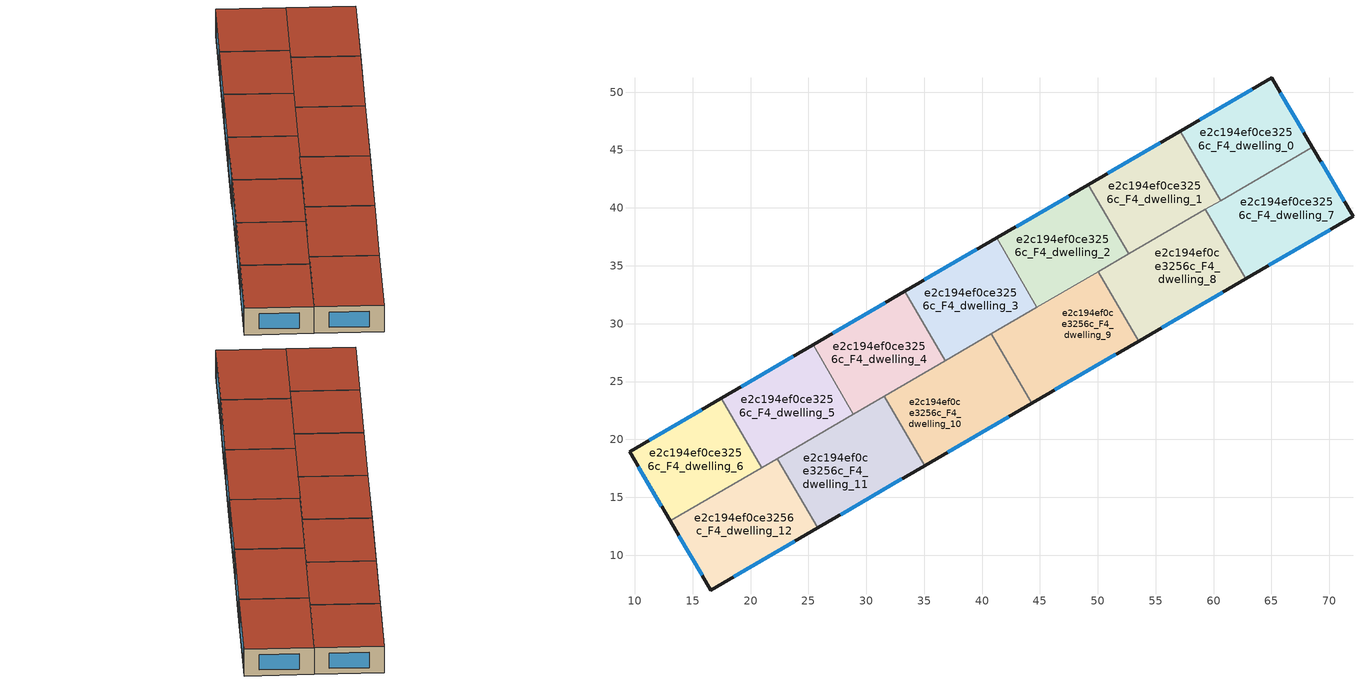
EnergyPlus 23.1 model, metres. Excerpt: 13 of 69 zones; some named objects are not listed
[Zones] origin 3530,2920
e2c194ef0ce3256c_F4_dwelling_0
 floor to e2c194ef0ce3256c_F3_dwelling_1 (EU_floor_Construction): 65.03,51.24 68.53,45.26 60.61,40.64 57.12,46.63 z12
 floor to e2c194ef0ce3256c_F3_dwelling_3 (EU_floor_Construction): 57.12,46.63 60.61,40.64 60.59,40.63 57.11,46.63 z12
 wall outside (EU_wall_Construction): 68.53,45.26 65.03,51.24 57.1,46.63 z12:15
 wall to e2c194ef0ce3256c_F4_dwelling_1 (EU_wall_Construction): 57.1,46.63 60.59,40.63 z12:15
 wall to e2c194ef0ce3256c_F4_dwelling_7 (EU_wall_Construction): 60.59,40.63 68.53,45.26 z12:15
 window (EU_Window_Construction): 67.78,46.54 65.78,49.96 / 63.33,50.25 58.8,47.62 z12.64:14.36
 roof outside (EU_roof_Construction): 68.53,45.26 65.03,51.24 57.1,46.63 60.59,40.63 z15
e2c194ef0ce3256c_F4_dwelling_1
 floor to e2c194ef0ce3256c_F3_dwelling_3 (EU_floor_Construction): 57.11,46.63 60.59,40.63 52.68,36.03 49.19,42.02 z12
 floor to e2c194ef0ce3256c_F3_dwelling_5 (EU_floor_Construction): 49.19,42.02 52.68,36.03 52.67,36.02 49.18,42.01 z12
 wall outside (EU_wall_Construction): 57.1,46.63 49.18,42.01 z12:15
 wall to e2c194ef0ce3256c_F4_dwelling_2 (EU_wall_Construction): 49.18,42.01 52.67,36.02 z12:15
 wall to e2c194ef0ce3256c_F4_dwelling_8 (EU_wall_Construction): 52.67,36.02 59.29,39.88 z12:15
 wall to e2c194ef0ce3256c_F4_dwelling_7 (EU_wall_Construction): 59.29,39.88 60.6,40.63 z12:15
 window (EU_Window_Construction): 55.41,45.64 50.88,43 z12.64:14.36
 roof outside (EU_roof_Construction): 60.59,40.63 57.1,46.63 49.18,42.01 52.67,36.02 z15
e2c194ef0ce3256c_F4_dwelling_10
 floor to e2c194ef0ce3256c_F3_dwelling_8 (EU_floor_Construction): 36.83,26.8 40.32,20.8 35.04,17.73 31.55,23.73 z12
 floor to e2c194ef0ce3256c_F3_dwelling_6 (EU_floor_Construction): 40.8,29.11 44.29,23.12 40.32,20.8 36.83,26.8 z12
 wall outside (EU_wall_Construction): 35.04,17.73 44.29,23.12 z12:15
 wall to e2c194ef0ce3256c_F4_dwelling_9 (EU_wall_Construction): 44.29,23.12 40.8,29.11 z12:15
 wall to e2c194ef0ce3256c_F4_dwelling_11 (EU_wall_Construction): 31.55,23.73 35.04,17.73 z12:15
 wall to e2c194ef0ce3256c_F4_dwelling_4 (EU_wall_Construction): 36.81,26.79 31.55,23.73 z12:15
 wall to e2c194ef0ce3256c_F4_dwelling_3 (EU_wall_Construction): 40.8,29.11 36.81,26.79 z12:15
 window (EU_Window_Construction): 37.03,18.89 42.31,21.96 z12.64:14.36
 roof outside (EU_roof_Construction): 44.29,23.12 40.8,29.11 31.55,23.73 35.04,17.73 z15
e2c194ef0ce3256c_F4_dwelling_11
 floor to e2c194ef0ce3256c_F3_dwelling_10 (EU_floor_Construction): 28.9,22.18 32.39,16.19 25.8,12.35 22.31,18.34 z12
 floor to e2c194ef0ce3256c_F3_dwelling_8 (EU_floor_Construction): 31.55,23.73 35.04,17.73 32.39,16.19 28.9,22.18 z12
 wall outside (EU_wall_Construction): 25.8,12.35 35.04,17.73 z12:15
 wall to e2c194ef0ce3256c_F4_dwelling_12 (EU_wall_Construction): 22.31,18.34 25.8,12.35 z12:15
 wall to e2c194ef0ce3256c_F4_dwelling_5 (EU_wall_Construction): 28.89,22.18 22.31,18.34 z12:15
 wall to e2c194ef0ce3256c_F4_dwelling_4 (EU_wall_Construction): 31.55,23.73 28.89,22.18 z12:15
 window (EU_Window_Construction): 27.78,13.5 33.06,16.58 z12.64:14.36
 roof outside (EU_roof_Construction): 35.04,17.73 31.55,23.73 22.31,18.34 25.8,12.35 z15
e2c194ef0ce3256c_F4_dwelling_12
 floor adiabatic (EU_floor_Construction): 22.31,18.34 25.8,12.35 16.56,6.97 13.05,12.96 z12
 wall outside (EU_wall_Construction): 13.05,12.96 16.56,6.97 25.8,12.35 z12:15
 wall to e2c194ef0ce3256c_F4_dwelling_6 (EU_wall_Construction): 20.96,17.56 13.05,12.96 z12:15
 wall to e2c194ef0ce3256c_F4_dwelling_5 (EU_wall_Construction): 22.31,18.35 20.96,17.56 z12:15
 window (EU_Window_Construction): 18.54,8.12 23.82,11.2 / 13.8,11.67 15.81,8.25 z12.64:14.36
 roof outside (EU_roof_Construction): 25.8,12.35 22.31,18.34 13.05,12.96 16.56,6.97 z15
e2c194ef0ce3256c_F4_dwelling_2
 floor to e2c194ef0ce3256c_F3_dwelling_5 (EU_floor_Construction): 49.18,42.01 52.67,36.02 44.75,31.41 41.26,37.41 z12
 floor to e2c194ef0ce3256c_F3_dwelling_7 (EU_floor_Construction): 41.26,37.41 44.75,31.41 44.74,31.4 41.25,37.4 z12
 wall outside (EU_wall_Construction): 49.18,42.01 41.25,37.4 z12:15
 wall to e2c194ef0ce3256c_F4_dwelling_3 (EU_wall_Construction): 41.25,37.4 44.74,31.4 z12:15
 wall to e2c194ef0ce3256c_F4_dwelling_9 (EU_wall_Construction): 44.74,31.4 50.05,34.49 z12:15
 wall to e2c194ef0ce3256c_F4_dwelling_8 (EU_wall_Construction): 50.05,34.49 52.67,36.02 z12:15
 window (EU_Window_Construction): 47.48,41.02 42.95,38.39 z12.64:14.36
 roof outside (EU_roof_Construction): 52.67,36.02 49.18,42.01 41.25,37.4 44.74,31.4 z15
e2c194ef0ce3256c_F4_dwelling_3
 floor to e2c194ef0ce3256c_F3_dwelling_7 (EU_floor_Construction): 41.25,37.4 44.74,31.4 36.83,26.8 33.34,32.79 z12
 floor to e2c194ef0ce3256c_F3_dwelling_9 (EU_floor_Construction): 33.34,32.79 36.83,26.8 36.81,26.79 33.32,32.78 z12
 wall outside (EU_wall_Construction): 41.25,37.4 33.32,32.79 z12:15
 wall to e2c194ef0ce3256c_F4_dwelling_4 (EU_wall_Construction): 33.32,32.79 36.81,26.79 z12:15
 wall to e2c194ef0ce3256c_F4_dwelling_9 (EU_wall_Construction): 40.8,29.11 44.74,31.4 z12:15
 window (EU_Window_Construction): 39.55,36.41 35.02,33.77 z12.64:14.36
 roof outside (EU_roof_Construction): 44.74,31.4 41.25,37.4 33.32,32.79 36.81,26.79 z15
e2c194ef0ce3256c_F4_dwelling_4
 floor to e2c194ef0ce3256c_F3_dwelling_9 (EU_floor_Construction): 33.32,32.78 36.81,26.79 28.9,22.18 25.41,28.18 z12
 floor to e2c194ef0ce3256c_F3_dwelling_11 (EU_floor_Construction): 25.41,28.18 28.9,22.18 28.89,22.18 25.4,28.17 z12
 wall outside (EU_wall_Construction): 33.32,32.79 25.4,28.17 z12:15
 wall to e2c194ef0ce3256c_F4_dwelling_5 (EU_wall_Construction): 25.4,28.17 28.89,22.18 z12:15
 window (EU_Window_Construction): 31.63,31.8 27.1,29.16 z12.64:14.36
 roof outside (EU_roof_Construction): 36.81,26.79 33.32,32.79 25.4,28.17 28.89,22.18 z15
e2c194ef0ce3256c_F4_dwelling_5
 floor to e2c194ef0ce3256c_F3_dwelling_11 (EU_floor_Construction): 25.4,28.17 28.89,22.18 20.97,17.57 17.49,23.56 z12
 floor to e2c194ef0ce3256c_F3_dwelling_13 (EU_floor_Construction): 17.49,23.56 20.97,17.58 20.96,17.57 17.47,23.56 z12
 wall outside (EU_wall_Construction): 25.4,28.17 17.47,23.56 z12:15
 wall to e2c194ef0ce3256c_F4_dwelling_6 (EU_wall_Construction): 17.47,23.56 20.96,17.56 z12:15
 window (EU_Window_Construction): 23.7,27.18 19.17,24.55 z12.64:14.36
 roof outside (EU_roof_Construction): 28.89,22.18 25.4,28.17 17.47,23.56 20.96,17.56 z15
e2c194ef0ce3256c_F4_dwelling_6
 floor to e2c194ef0ce3256c_F3_dwelling_13 (EU_floor_Construction): 17.47,23.56 20.96,17.57 13.05,12.96 9.54,18.94 z12
 floor to e2c194ef0ce3256c_F3_dwelling_12 (EU_floor_Construction): 20.96,17.57 20.96,17.56 13.05,12.96 z12
 wall outside (EU_wall_Construction): 17.47,23.56 9.54,18.94 13.05,12.96 z12:15
 window (EU_Window_Construction): 10.29,17.66 12.3,14.24 / 15.77,22.57 11.24,19.93 z12.64:14.36
 roof outside (EU_roof_Construction): 20.96,17.56 17.47,23.56 9.54,18.94 13.05,12.96 z15
e2c194ef0ce3256c_F4_dwelling_7
 floor to e2c194ef0ce3256c_F3_dwelling_2 (EU_floor_Construction): 60.61,40.64 64.1,34.65 62.78,33.88 59.3,39.88 z12
 floor adiabatic (EU_floor_Construction): 68.54,45.25 72.04,39.27 64.1,34.65 60.61,40.64 z12
 wall outside (EU_wall_Construction): 62.78,33.88 72.04,39.27 68.53,45.26 z12:15
 wall to e2c194ef0ce3256c_F4_dwelling_8 (EU_wall_Construction): 59.29,39.88 62.78,33.88 z12:15
 window (EU_Window_Construction): 71.29,40.55 69.28,43.97 / 64.77,35.04 70.06,38.12 z12.64:14.36
 roof outside (EU_roof_Construction): 72.04,39.27 68.53,45.26 59.29,39.88 62.78,33.88 z15
e2c194ef0ce3256c_F4_dwelling_8
 floor to e2c194ef0ce3256c_F3_dwelling_2 (EU_floor_Construction): 59.3,39.88 62.78,33.88 56.17,30.03 52.68,36.03 z12
 floor to e2c194ef0ce3256c_F3_dwelling_4 (EU_floor_Construction): 52.68,36.03 56.17,30.03 53.54,28.5 50.05,34.49 z12
 wall outside (EU_wall_Construction): 53.54,28.5 62.78,33.88 z12:15
 wall to e2c194ef0ce3256c_F4_dwelling_9 (EU_wall_Construction): 50.05,34.49 53.54,28.5 z12:15
 window (EU_Window_Construction): 55.52,29.65 60.8,32.73 z12.64:14.36
 roof outside (EU_roof_Construction): 62.78,33.88 59.29,39.88 50.05,34.49 53.54,28.5 z15
e2c194ef0ce3256c_F4_dwelling_9
 floor to e2c194ef0ce3256c_F3_dwelling_6 (EU_floor_Construction): 44.75,31.41 48.24,25.42 44.29,23.12 40.8,29.11 z12
 floor adiabatic (EU_floor_Construction): 50.05,34.49 53.54,28.5 48.24,25.42 44.75,31.41 40.8,29.11 z12
 wall outside (EU_wall_Construction): 44.29,23.12 53.54,28.5 z12:15
 window (EU_Window_Construction): 46.27,24.27 51.56,27.35 z12.64:14.36
 roof outside (EU_roof_Construction): 53.54,28.5 50.05,34.49 40.8,29.11 44.29,23.12 z15
[Building]
EU S2 Campaign: North Axis=0; Terrain=City; Solar Distribution=FullExterior
[Site:Location]
Yerevan-Zvartnots.Intl.AP: Latitude=40.15; Longitude=44.383; Time Zone=4; Elevation=854
[SizingPeriod:WeatherFileDays]
AnnualSizingPeriod: Begin Month=1; Begin Day of Month=1; End Month=12; End Day of Month=31; Day of Week for Start Day=Monday; Use Weather File Daylight Saving Period=No; Use Weather File Rain and Snow Indicators=No
[MATERIAL]
EU_InternalMass_Material: Roughness=MediumRough; Thickness=0.1; Conductivity=1; Density=1800; Specific Heat=900; Thermal Absorptance=0.9; Solar Absorptance=0.7; Visible Absorptance=0.7
[MATERIAL:NOMASS] Roughness=MediumRough; Thermal Absorptance=0.9; Solar Absorptance=0.7; Visible Absorptance=0.7
Name | Thermal Resistance
EU_wall_NoMass | 1.05043
EU_roof_NoMass | 1.45357
EU_floor_NoMass | 0.478065
[WINDOWMATERIAL:SIMPLEGLAZINGSYSTEM]
EU_Window_SimpleGlazing: UFactor=2.5566; Solar Heat Gain Coefficient=0.75; Visible Transmittance=0.75
[CONSTRUCTION]
EU_wall_Construction: EU_wall_NoMass
EU_roof_Construction: EU_roof_NoMass
EU_floor_Construction: EU_floor_NoMass
EU_Window_Construction: EU_Window_SimpleGlazing
EU_InternalMass_Construction: EU_InternalMass_Material
[ZONE] Type=1; Multiplier=1; Ceiling Height=autocalculate; Floor Area=autocalculate; Part of Total Floor Area=Yes
Name | Volume
e2c194ef0ce3256c_F4_dwelling_0; e2c194ef0ce3256c_F4_dwelling_6 | 190.858
e2c194ef0ce3256c_F4_dwelling_1 | 190.874
e2c194ef0ce3256c_F4_dwelling_10 | 222.666
e2c194ef0ce3256c_F4_dwelling_11 | 222.649
e2c194ef0ce3256c_F4_dwelling_12 | 222.67
e2c194ef0ce3256c_F4_dwelling_2 | 190.85
e2c194ef0ce3256c_F4_dwelling_3 | 190.876
e2c194ef0ce3256c_F4_dwelling_4 | 190.855
e2c194ef0ce3256c_F4_dwelling_5 | 190.86
e2c194ef0ce3256c_F4_dwelling_7 | 222.664
e2c194ef0ce3256c_F4_dwelling_8 | 222.659
e2c194ef0ce3256c_F4_dwelling_9 | 222.658
[INTERNALMASS] Construction=EU_InternalMass_Construction
Name | Zone or ZoneList | Surface Area
e2c194ef0ce3256c_F4_dwelling_0_EU_InternalMass | e2c194ef0ce3256c_F4_dwelling_0 | 63.6192
e2c194ef0ce3256c_F4_dwelling_1_EU_InternalMass | e2c194ef0ce3256c_F4_dwelling_1 | 63.6246
e2c194ef0ce3256c_F4_dwelling_2_EU_InternalMass | e2c194ef0ce3256c_F4_dwelling_2 | 63.617
e2c194ef0ce3256c_F4_dwelling_3_EU_InternalMass | e2c194ef0ce3256c_F4_dwelling_3 | 63.6252
e2c194ef0ce3256c_F4_dwelling_4_EU_InternalMass | e2c194ef0ce3256c_F4_dwelling_4 | 63.6185
e2c194ef0ce3256c_F4_dwelling_5_EU_InternalMass | e2c194ef0ce3256c_F4_dwelling_5 | 63.6201
e2c194ef0ce3256c_F4_dwelling_6_EU_InternalMass | e2c194ef0ce3256c_F4_dwelling_6 | 63.6195
e2c194ef0ce3256c_F4_dwelling_7_EU_InternalMass | e2c194ef0ce3256c_F4_dwelling_7 | 74.2215
e2c194ef0ce3256c_F4_dwelling_8_EU_InternalMass | e2c194ef0ce3256c_F4_dwelling_8 | 74.2196
e2c194ef0ce3256c_F4_dwelling_9_EU_InternalMass | e2c194ef0ce3256c_F4_dwelling_9 | 74.2193
e2c194ef0ce3256c_F4_dwelling_10_EU_InternalMass | e2c194ef0ce3256c_F4_dwelling_10 | 74.2221
e2c194ef0ce3256c_F4_dwelling_11_EU_InternalMass | e2c194ef0ce3256c_F4_dwelling_11 | 74.2164
e2c194ef0ce3256c_F4_dwelling_12_EU_InternalMass | e2c194ef0ce3256c_F4_dwelling_12 | 74.2233
[OTHEREQUIPMENT] Fuel Type=Electricity; Design Level Calculation Method=Watts/Area; Power per Zone Floor Area=1; Fraction Latent=0; Fraction Radiant=0; Fraction Lost=0; Carbon Dioxide Generation Rate=0; EndUse Subcategory=EU_Step8_InternalGains
Name | Zone or ZoneList or Space or SpaceList | Schedule
EU_Step8_InternalGain_e2c194ef0ce3256c_F4_dwelling_0_f000 | e2c194ef0ce3256c_F4_dwelling_0 | EU_Step8_GainSchedule_e2c194ef0ce3256c_F4_dwelling_0_f000
EU_Step8_InternalGain_e2c194ef0ce3256c_F4_dwelling_1_f000 | e2c194ef0ce3256c_F4_dwelling_1 | EU_Step8_GainSchedule_e2c194ef0ce3256c_F4_dwelling_1_f000
EU_Step8_InternalGain_e2c194ef0ce3256c_F4_dwelling_2_f000 | e2c194ef0ce3256c_F4_dwelling_2 | EU_Step8_GainSchedule_e2c194ef0ce3256c_F4_dwelling_2_f000
EU_Step8_InternalGain_e2c194ef0ce3256c_F4_dwelling_3_f000 | e2c194ef0ce3256c_F4_dwelling_3 | EU_Step8_GainSchedule_e2c194ef0ce3256c_F4_dwelling_3_f000
EU_Step8_InternalGain_e2c194ef0ce3256c_F4_dwelling_4_f000 | e2c194ef0ce3256c_F4_dwelling_4 | EU_Step8_GainSchedule_e2c194ef0ce3256c_F4_dwelling_4_f000
EU_Step8_InternalGain_e2c194ef0ce3256c_F4_dwelling_5_f000 | e2c194ef0ce3256c_F4_dwelling_5 | EU_Step8_GainSchedule_e2c194ef0ce3256c_F4_dwelling_5_f000
EU_Step8_InternalGain_e2c194ef0ce3256c_F4_dwelling_6_f000 | e2c194ef0ce3256c_F4_dwelling_6 | EU_Step8_GainSchedule_e2c194ef0ce3256c_F4_dwelling_6_f000
EU_Step8_InternalGain_e2c194ef0ce3256c_F4_dwelling_7_f000 | e2c194ef0ce3256c_F4_dwelling_7 | EU_Step8_GainSchedule_e2c194ef0ce3256c_F4_dwelling_7_f000
EU_Step8_InternalGain_e2c194ef0ce3256c_F4_dwelling_8_f000 | e2c194ef0ce3256c_F4_dwelling_8 | EU_Step8_GainSchedule_e2c194ef0ce3256c_F4_dwelling_8_f000
EU_Step8_InternalGain_e2c194ef0ce3256c_F4_dwelling_9_f000 | e2c194ef0ce3256c_F4_dwelling_9 | EU_Step8_GainSchedule_e2c194ef0ce3256c_F4_dwelling_9_f000
EU_Step8_InternalGain_e2c194ef0ce3256c_F4_dwelling_10_f000 | e2c194ef0ce3256c_F4_dwelling_10 | EU_Step8_GainSchedule_e2c194ef0ce3256c_F4_dwelling_10_f000
EU_Step8_InternalGain_e2c194ef0ce3256c_F4_dwelling_11_f000 | e2c194ef0ce3256c_F4_dwelling_11 | EU_Step8_GainSchedule_e2c194ef0ce3256c_F4_dwelling_11_f000
EU_Step8_InternalGain_e2c194ef0ce3256c_F4_dwelling_12_f000 | e2c194ef0ce3256c_F4_dwelling_12 | EU_Step8_GainSchedule_e2c194ef0ce3256c_F4_dwelling_12_f000
[ZONEVENTILATION:DESIGNFLOWRATE] Schedule=EU_AlwaysOn; Design Flow Rate Calculation Method=AirChanges/Hour; Air Changes per Hour=0.557805; Ventilation Type=Natural; Fan Pressure Rise=0; Fan Total Efficiency=1; Constant Term Coefficient=1; Temperature Term Coefficient=0; Velocity Term Coefficient=0; Velocity Squared Term Coefficient=0; Minimum Indoor Temperature=-100; Maximum Indoor Temperature=100; Delta Temperature=-100; Minimum Outdoor Temperature=-100; Maximum Outdoor Temperature=100; Maximum Wind Speed=40
Name | Zone or ZoneList or Space or SpaceList
EU_ConstantAir_e2c194ef0ce3256c_F4_dwelling_0 | e2c194ef0ce3256c_F4_dwelling_0
EU_ConstantAir_e2c194ef0ce3256c_F4_dwelling_1 | e2c194ef0ce3256c_F4_dwelling_1
EU_ConstantAir_e2c194ef0ce3256c_F4_dwelling_2 | e2c194ef0ce3256c_F4_dwelling_2
EU_ConstantAir_e2c194ef0ce3256c_F4_dwelling_3 | e2c194ef0ce3256c_F4_dwelling_3
EU_ConstantAir_e2c194ef0ce3256c_F4_dwelling_4 | e2c194ef0ce3256c_F4_dwelling_4
EU_ConstantAir_e2c194ef0ce3256c_F4_dwelling_5 | e2c194ef0ce3256c_F4_dwelling_5
EU_ConstantAir_e2c194ef0ce3256c_F4_dwelling_6 | e2c194ef0ce3256c_F4_dwelling_6
EU_ConstantAir_e2c194ef0ce3256c_F4_dwelling_7 | e2c194ef0ce3256c_F4_dwelling_7
EU_ConstantAir_e2c194ef0ce3256c_F4_dwelling_8 | e2c194ef0ce3256c_F4_dwelling_8
EU_ConstantAir_e2c194ef0ce3256c_F4_dwelling_9 | e2c194ef0ce3256c_F4_dwelling_9
EU_ConstantAir_e2c194ef0ce3256c_F4_dwelling_10 | e2c194ef0ce3256c_F4_dwelling_10
EU_ConstantAir_e2c194ef0ce3256c_F4_dwelling_11 | e2c194ef0ce3256c_F4_dwelling_11
EU_ConstantAir_e2c194ef0ce3256c_F4_dwelling_12 | e2c194ef0ce3256c_F4_dwelling_12
[HVACTEMPLATE:ZONE:IDEALLOADSAIRSYSTEM] System Availability Schedule=EU_AlwaysOn; Maximum Heating Supply Air Temperature=50; Minimum Cooling Supply Air Temperature=13; Maximum Heating Supply Air Humidity Ratio=0.0156; Minimum Cooling Supply Air Humidity Ratio=0.0077; Heating Limit=NoLimit; Cooling Limit=NoLimit; Heating Availability Schedule=EU_AlwaysOn; Cooling Availability Schedule=EU_CoolingOff; Dehumidification Control Type=ConstantSensibleHeatRatio; Cooling Sensible Heat Ratio=0.7; Dehumidification Setpoint=60; Humidification Control Type=None; Humidification Setpoint=30; Outdoor Air Method=None; Outdoor Air Flow Rate per Person=0.00944; Outdoor Air Flow Rate per Zone Floor Area=0; Outdoor Air Flow Rate per Zone=0; Demand Controlled Ventilation Type=None; Outdoor Air Economizer Type=NoEconomizer; Heat Recovery Type=None; Sensible Heat Recovery Effectiveness=0.7; Latent Heat Recovery Effectiveness=0.65
Name | Template Thermostat
e2c194ef0ce3256c_F4_dwelling_0 | EU_HeatOnly_e2c194ef0ce3256c_F4_dwelling_0
e2c194ef0ce3256c_F4_dwelling_1 | EU_HeatOnly_e2c194ef0ce3256c_F4_dwelling_1
e2c194ef0ce3256c_F4_dwelling_2 | EU_HeatOnly_e2c194ef0ce3256c_F4_dwelling_2
e2c194ef0ce3256c_F4_dwelling_3 | EU_HeatOnly_e2c194ef0ce3256c_F4_dwelling_3
e2c194ef0ce3256c_F4_dwelling_4 | EU_HeatOnly_e2c194ef0ce3256c_F4_dwelling_4
e2c194ef0ce3256c_F4_dwelling_5 | EU_HeatOnly_e2c194ef0ce3256c_F4_dwelling_5
e2c194ef0ce3256c_F4_dwelling_6 | EU_HeatOnly_e2c194ef0ce3256c_F4_dwelling_6
e2c194ef0ce3256c_F4_dwelling_7 | EU_HeatOnly_e2c194ef0ce3256c_F4_dwelling_7
e2c194ef0ce3256c_F4_dwelling_8 | EU_HeatOnly_e2c194ef0ce3256c_F4_dwelling_8
e2c194ef0ce3256c_F4_dwelling_9 | EU_HeatOnly_e2c194ef0ce3256c_F4_dwelling_9
e2c194ef0ce3256c_F4_dwelling_10 | EU_HeatOnly_e2c194ef0ce3256c_F4_dwelling_10
e2c194ef0ce3256c_F4_dwelling_11 | EU_HeatOnly_e2c194ef0ce3256c_F4_dwelling_11
e2c194ef0ce3256c_F4_dwelling_12 | EU_HeatOnly_e2c194ef0ce3256c_F4_dwelling_12
[SIZING:ZONE] Zone Cooling Design Supply Air Temperature Input Method=SupplyAirTemperature; Zone Cooling Design Supply Air Temperature=13; Zone Heating Design Supply Air Temperature Input Method=SupplyAirTemperature; Zone Heating Design Supply Air Temperature=50; Zone Cooling Design Supply Air Humidity Ratio=0.008; Zone Heating Design Supply Air Humidity Ratio=0.008; Cooling Design Air Flow Method=DesignDay; Cooling Design Air Flow Rate=0; Cooling Minimum Air Flow per Zone Floor Area=0.000762; Cooling Minimum Air Flow=0; Cooling Minimum Air Flow Fraction=0.2; Heating Design Air Flow Method=DesignDay; Heating Design Air Flow Rate=0; Heating Maximum Air Flow per Zone Floor Area=0.002032; Heating Maximum Air Flow=0.141576; Heating Maximum Air Flow Fraction=0.3; Account for Dedicated Outdoor Air System=No; Dedicated Outdoor Air System Control Strategy=NeutralSupplyAir; Dedicated Outdoor Air Low Setpoint Temperature for Design=autosize; Dedicated Outdoor Air High Setpoint Temperature for Design=autosize; Zone Load Sizing Method=Sensible Load Only No Latent Load; Zone Latent Cooling Design Supply Air Humidity Ratio Input Method=HumidityRatioDifference; Zone Cooling Design Supply Air Humidity Ratio Difference=0.005; Zone Latent Heating Design Supply Air Humidity Ratio Input Method=HumidityRatioDifference; Zone Humidification Design Supply Air Humidity Ratio Difference=0.005
e2c194ef0ce3256c_F4_dwelling_0; e2c194ef0ce3256c_F4_dwelling_1; e2c194ef0ce3256c_F4_dwelling_2; e2c194ef0ce3256c_F4_dwelling_3; e2c194ef0ce3256c_F4_dwelling_4; e2c194ef0ce3256c_F4_dwelling_5; e2c194ef0ce3256c_F4_dwelling_6; e2c194ef0ce3256c_F4_dwelling_7; e2c194ef0ce3256c_F4_dwelling_8; e2c194ef0ce3256c_F4_dwelling_9; e2c194ef0ce3256c_F4_dwelling_10; e2c194ef0ce3256c_F4_dwelling_11; e2c194ef0ce3256c_F4_dwelling_12
[SCHEDULE:CONSTANT]
Name | Hourly Value
EU_AlwaysOn | 1
EU_CoolingOff | 0
[SCHEDULE:FILE] Column Number=1; Rows to Skip at Top=0; Number of Hours of Data=8760; Column Separator=Comma; Interpolate to Timestep=No; Minutes per Item=60; Adjust Schedule for Daylight Savings=Yes
Name | File
EU_Step8_GainSchedule_e2c194ef0ce3256c_F4_dwelling_0_f000 | ../../schedules/e2c194ef0ce3256c/e2c194ef0ce3256c_F4_dwelling_0_f000_gain.csv
EU_Step8_GainSchedule_e2c194ef0ce3256c_F4_dwelling_1_f000 | ../../schedules/e2c194ef0ce3256c/e2c194ef0ce3256c_F4_dwelling_1_f000_gain.csv
EU_Step8_GainSchedule_e2c194ef0ce3256c_F4_dwelling_2_f000 | ../../schedules/e2c194ef0ce3256c/e2c194ef0ce3256c_F4_dwelling_2_f000_gain.csv
EU_Step8_GainSchedule_e2c194ef0ce3256c_F4_dwelling_3_f000 | ../../schedules/e2c194ef0ce3256c/e2c194ef0ce3256c_F4_dwelling_3_f000_gain.csv
EU_Step8_GainSchedule_e2c194ef0ce3256c_F4_dwelling_4_f000 | ../../schedules/e2c194ef0ce3256c/e2c194ef0ce3256c_F4_dwelling_4_f000_gain.csv
EU_Step8_GainSchedule_e2c194ef0ce3256c_F4_dwelling_5_f000 | ../../schedules/e2c194ef0ce3256c/e2c194ef0ce3256c_F4_dwelling_5_f000_gain.csv
EU_Step8_GainSchedule_e2c194ef0ce3256c_F4_dwelling_6_f000 | ../../schedules/e2c194ef0ce3256c/e2c194ef0ce3256c_F4_dwelling_6_f000_gain.csv
EU_Step8_GainSchedule_e2c194ef0ce3256c_F4_dwelling_7_f000 | ../../schedules/e2c194ef0ce3256c/e2c194ef0ce3256c_F4_dwelling_7_f000_gain.csv
EU_Step8_GainSchedule_e2c194ef0ce3256c_F4_dwelling_8_f000 | ../../schedules/e2c194ef0ce3256c/e2c194ef0ce3256c_F4_dwelling_8_f000_gain.csv
EU_Step8_GainSchedule_e2c194ef0ce3256c_F4_dwelling_9_f000 | ../../schedules/e2c194ef0ce3256c/e2c194ef0ce3256c_F4_dwelling_9_f000_gain.csv
EU_Step8_GainSchedule_e2c194ef0ce3256c_F4_dwelling_10_f000 | ../../schedules/e2c194ef0ce3256c/e2c194ef0ce3256c_F4_dwelling_10_f000_gain.csv
EU_Step8_GainSchedule_e2c194ef0ce3256c_F4_dwelling_11_f000 | ../../schedules/e2c194ef0ce3256c/e2c194ef0ce3256c_F4_dwelling_11_f000_gain.csv
EU_Step8_GainSchedule_e2c194ef0ce3256c_F4_dwelling_12_f000 | ../../schedules/e2c194ef0ce3256c/e2c194ef0ce3256c_F4_dwelling_12_f000_gain.csv
